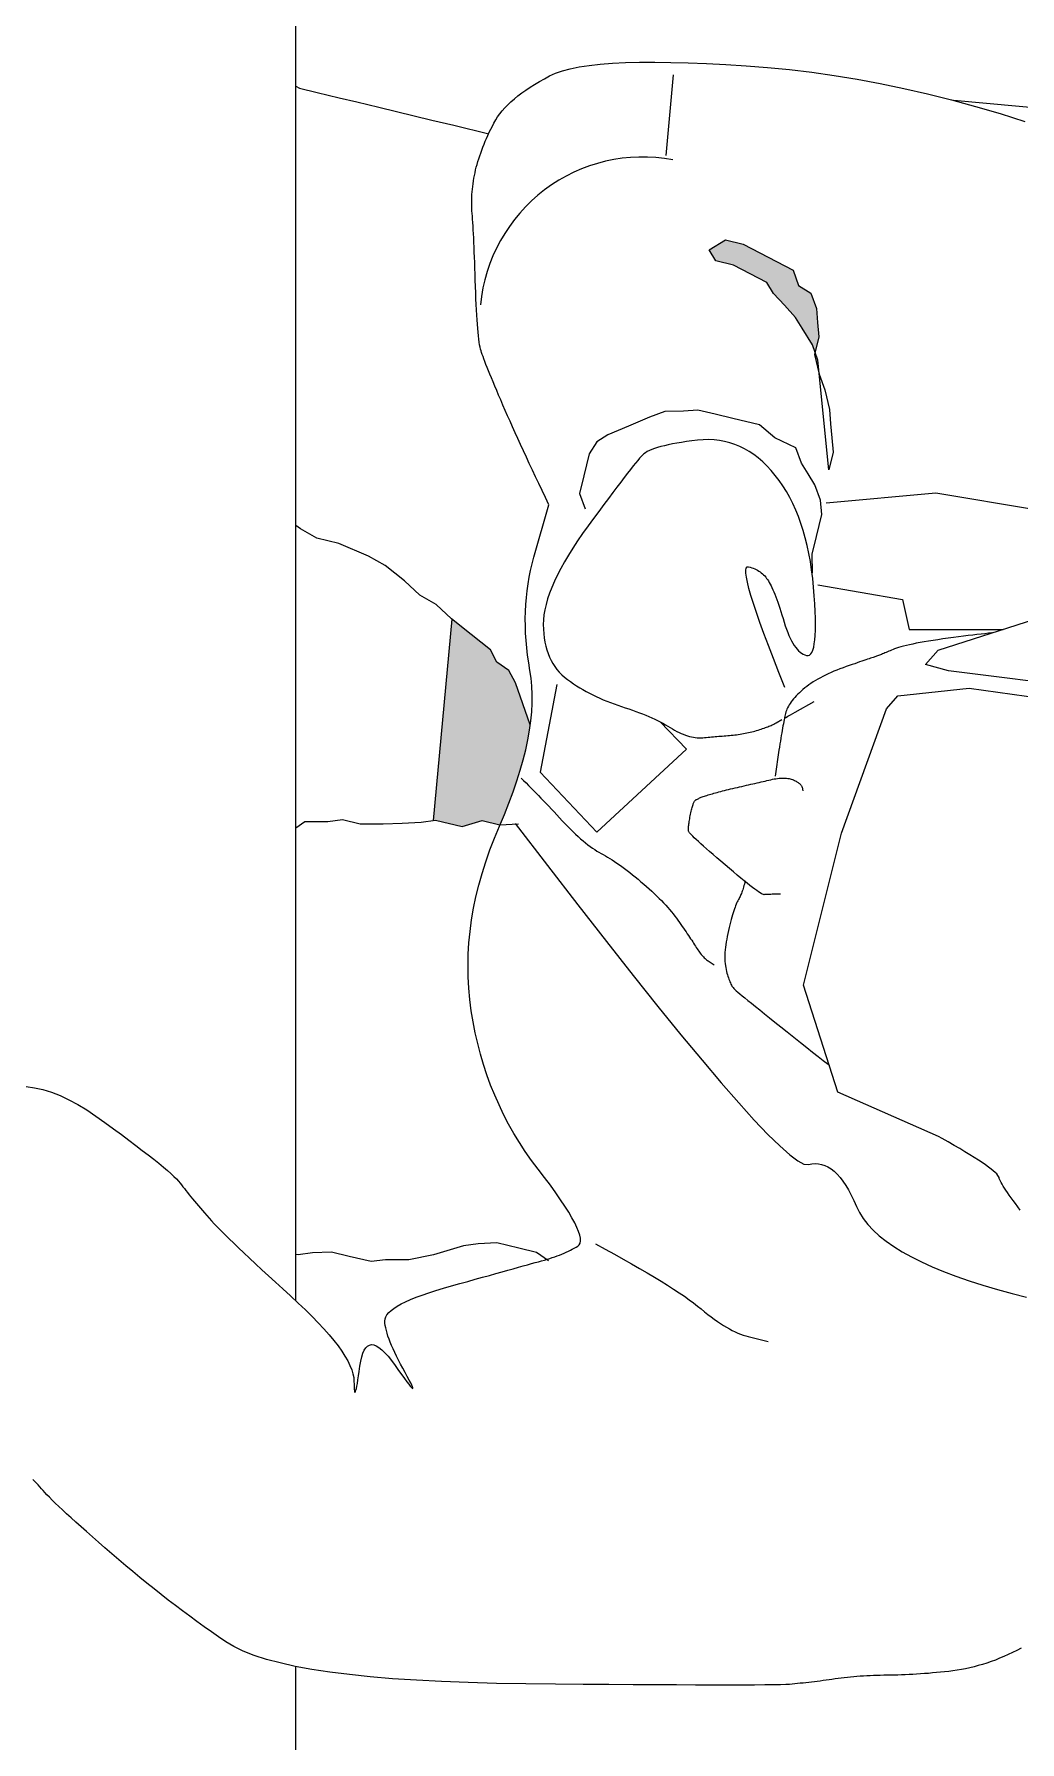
# Model space of a CAD drawing. Header units: metres. Extents: x 5207 to 27817, y 2812 to 34571.
# Drawn here: x 21363 to 21727, y 21147 to 21776 of the extents above; entities that cross this region are included whole.
import ezdxf

# ---------------------------------------------------------------- set-up
doc = ezdxf.new("R2010")
doc.units = ezdxf.units.M
doc.layers.add('_relleno', color=255, linetype='Continuous')
doc.layers.add('A_MOBILIARIO', color=43, linetype='Continuous')

# ---------------------------------------------------------------- blocks, each defined once
blk = doc.blocks.new('scrivania_4')
at = {"layer": '_relleno'}
h = blk.add_hatch(color=256, dxfattribs=at)
h.dxf.hatch_style = 1
h.paths.add_polyline_path([(306.45899, 147.41137), (306.45816, 147.41125), (306.44841, 147.4136), (306.441, 147.41138), (306.4345, 147.41294), (306.4344, 147.41294), (306.43279, 147.40916), (306.43111, 147.40493), (306.42957, 147.4008), (306.42818, 147.39677), (306.42695, 147.39283), (306.42587, 147.389), (306.42494, 147.38526), (306.42416, 147.38162), (306.42353, 147.37808), (306.42325, 147.37606), (306.42875, 147.36054), (306.4311, 147.35602), (306.43552, 147.35297), (306.43787, 147.34844), (306.44509, 147.34274), (306.4522, 147.33714)])
h.paths.add_polyline_path([(306.33364, 147.217), (306.32954, 147.22142), (306.32545, 147.22585), (306.32298, 147.22988), (306.31928, 147.23593), (306.31825, 147.23876), (306.31688, 147.23307), (306.31733, 147.22781), (306.31778, 147.22254), (306.31985, 147.21688), (306.32434, 147.21408), (306.32641, 147.20842), (306.33252, 147.20523), (306.33863, 147.20204), (306.34474, 147.19885), (306.35124, 147.19728), (306.35729, 147.20099), (306.35482, 147.20502), (306.34832, 147.20658), (306.34221, 147.20978), (306.3361, 147.21297)])
h.paths.add_polyline_path([(306.97423, 147.60915), (306.93492, 147.60915), (306.93492, 147.1577), (306.97423, 147.1577)])
h.paths.add_polyline_path([(307.03376, 147.23465), (307.03375, 147.38342), (306.97423, 147.38342), (306.97423, 147.2009), (307.02086, 147.22174, 0.414214)])
h.paths.add_polyline_path([(307.03373, 147.5322, 0.414214), (307.02082, 147.54511), (306.97423, 147.56588), (306.97423, 147.38342), (307.03375, 147.38342)])
h.paths.add_polyline_path([(306.85813, 147.6075, 0.414214), (306.84568, 147.61995), (306.6913, 147.61995, 0.414214), (306.67885, 147.6075), (306.67885, 147.54375), (306.6801, 147.54304), (306.68216, 147.54187), (306.68463, 147.54045), (306.68729, 147.53891), (306.68881, 147.53802), (306.68881, 147.60999), (306.82825, 147.60999), (306.82825, 147.1618), (306.68881, 147.1618), (306.68881, 147.24354), (306.78841, 147.24354), (306.78841, 147.1618), (306.80833, 147.1618), (306.80833, 147.60999), (306.78841, 147.60999), (306.78841, 147.32115), (306.68881, 147.32115), (306.68861, 147.45563), (306.68791, 147.45644), (306.68732, 147.4571), (306.68683, 147.4576), (306.68641, 147.45801), (306.68599, 147.45841), (306.6856, 147.45877), (306.68521, 147.45912), (306.68484, 147.45944), (306.68449, 147.45974), (306.68415, 147.46001), (306.68382, 147.46026), (306.68351, 147.46048), (306.68321, 147.46069), (306.68293, 147.46087), (306.68266, 147.46102), (306.68241, 147.46115), (306.68217, 147.46126), (306.68195, 147.46135), (306.68173, 147.46141), (306.68155, 147.46141), (306.6814, 147.46131), (306.68129, 147.46112), (306.68122, 147.46083), (306.68118, 147.46045), (306.68119, 147.45997), (306.68122, 147.45939), (306.6813, 147.45872), (306.68142, 147.45795), (306.68157, 147.45708), (306.68175, 147.45612), (306.68198, 147.45506), (306.68224, 147.45391), (306.68254, 147.45266), (306.68288, 147.45131), (306.68355, 147.44872), (306.68406, 147.44644), (306.68451, 147.44366), (306.68449, 147.44052), (306.68326, 147.43956), (306.68173, 147.43982), (306.67885, 147.44173), (306.67885, 147.16429, 0.414214), (306.6913, 147.15184), (306.84568, 147.15184, 0.414214), (306.85813, 147.16429)])
h.paths.add_polyline_path([(306.78432, 147.30873), (306.78432, 147.29379), (306.76938, 147.29379), (306.76938, 147.30873)], flags=16)
h.paths.add_polyline_path([(306.78432, 147.28881), (306.78432, 147.27387), (306.76938, 147.27387), (306.76938, 147.28881)], flags=16)
h.paths.add_polyline_path([(306.76593, 147.30873), (306.76593, 147.29379), (306.75099, 147.29379), (306.75099, 147.30873)], flags=16)
h.paths.add_polyline_path([(306.78432, 147.26889), (306.78432, 147.25395), (306.76938, 147.25395), (306.76938, 147.26889)], flags=16)
h.paths.add_polyline_path([(306.76593, 147.28881), (306.76593, 147.27387), (306.75099, 147.27387), (306.75099, 147.28881)], flags=16)
h.paths.add_polyline_path([(306.76593, 147.26889), (306.76593, 147.25395), (306.75099, 147.25395), (306.75099, 147.26889)], flags=16)
h.paths.add_polyline_path([(306.73121, 147.29127), (306.73121, 147.27135), (306.70873, 147.27135), (306.70873, 147.25143), (306.68881, 147.25143), (306.68881, 147.31119), (306.70873, 147.31119), (306.70873, 147.29127)], flags=16)
h.paths.add_polyline_path([(306.78841, 147.60999), (306.68881, 147.60999), (306.68881, 147.53802), (306.69091, 147.5368), (306.6934, 147.53534), (306.6965, 147.53351), (306.6984, 147.53238), (306.70114, 147.53071), (306.70417, 147.52883), (306.70724, 147.5269), (306.70959, 147.52539), (306.7113, 147.52429), (306.71419, 147.52243), (306.71673, 147.52077), (306.71864, 147.51952), (306.7206, 147.51822), (306.72261, 147.51689), (306.72461, 147.51549), (306.72652, 147.51397), (306.72834, 147.51233), (306.73007, 147.51059), (306.73171, 147.50872), (306.73327, 147.50675), (306.73474, 147.50466), (306.73612, 147.50247), (306.73741, 147.50015), (306.73862, 147.49772), (306.73973, 147.49519), (306.74076, 147.49253), (306.7417, 147.48977), (306.74256, 147.48689), (306.74333, 147.4839), (306.744, 147.48079), (306.74461, 147.4777), (306.74517, 147.47476), (306.74568, 147.47197), (306.74613, 147.46932), (306.74653, 147.46682), (306.74688, 147.46446), (306.74718, 147.46225), (306.74742, 147.46019), (306.74771, 147.45732), (306.74789, 147.4541), (306.74787, 147.45143), (306.74765, 147.44952), (306.74712, 147.44738), (306.74648, 147.44502), (306.74581, 147.44277), (306.74509, 147.44057), (306.74431, 147.43839), (306.74347, 147.43625), (306.74263, 147.43427), (306.74174, 147.43231), (306.74074, 147.43023), (306.73969, 147.42821), (306.73835, 147.42576), (306.73824, 147.42554), (306.73792, 147.42486), (306.73763, 147.42416), (306.73739, 147.42344), (306.73718, 147.42271), (306.737, 147.42196), (306.73687, 147.4212), (306.73677, 147.42042), (306.7367, 147.41963), (306.73667, 147.41882), (306.73668, 147.41799), (306.73673, 147.41715), (306.73681, 147.4163), (306.73693, 147.41542), (306.73709, 147.41454), (306.73728, 147.41364), (306.73767, 147.41184), (306.73796, 147.40948), (306.73797, 147.40742), (306.73764, 147.40538), (306.73675, 147.40358), (306.73541, 147.40246), (306.73374, 147.40218), (306.73199, 147.40266), (306.73031, 147.40354), (306.72868, 147.40471), (306.72721, 147.40604), (306.72576, 147.40755), (306.72472, 147.40869), (306.72357, 147.40999), (306.72234, 147.41144), (306.72102, 147.41304), (306.7196, 147.41479), (306.71809, 147.41669), (306.7165, 147.41873), (306.71481, 147.42093), (306.71302, 147.42328), (306.71115, 147.42577), (306.70919, 147.42842), (306.70713, 147.43122), (306.70508, 147.43401), (306.70313, 147.43665), (306.70129, 147.43914), (306.69955, 147.44148), (306.69792, 147.44366), (306.69639, 147.44569), (306.69497, 147.44757), (306.69365, 147.4493), (306.69243, 147.45087), (306.69132, 147.45229), (306.69031, 147.45355), (306.68941, 147.45467), (306.68861, 147.45563), (306.68881, 147.32115), (306.78841, 147.32115)], flags=17)
h.paths.add_polyline_path([(306.89685, 146.94923, 0.414214), (306.89379, 146.96664), (306.73407, 147.07851, 0.414214), (306.71666, 147.07545), (306.63921, 146.96488, 0.414214), (306.64228, 146.94747), (306.80199, 146.83559, 0.414214), (306.8194, 146.83866)])
h.paths.add_polyline_path([(306.84062, 146.89156, -0.414214), (306.84246, 146.88111), (306.81664, 146.84425, -0.414214), (306.80619, 146.84241), (306.6499, 146.9519, -0.414214), (306.64806, 146.96234), (306.67388, 146.9992, -0.414214), (306.68432, 147.00104)], flags=16)
h.paths.add_polyline_path([(306.83466, 146.95971), (306.85203, 146.98451), (306.87355, 146.96944), (306.85618, 146.94464)], flags=16)
h.paths.add_polyline_path([(306.82995, 146.89507, -0.414214), (306.83161, 146.88567), (306.80837, 146.8525, -0.414214), (306.79897, 146.85084), (306.76764, 146.87279, -0.414214), (306.76641, 146.87975), (306.76649, 146.87986, 0.414214), (306.76526, 146.88683), (306.70562, 146.9286, 0.418234), (306.69862, 146.92732, -0.41818), (306.69162, 146.92604), (306.66029, 146.94799, -0.414214), (306.65863, 146.95739), (306.68187, 146.99056, -0.414214), (306.69127, 146.99221), (306.7226, 146.97027, -0.414214), (306.72383, 146.96331), (306.72375, 146.96319, 0.414214), (306.72497, 146.95623), (306.78462, 146.91445, 0.418234), (306.79162, 146.91574, -0.41818), (306.79862, 146.91702)], flags=0)
h.paths.add_polyline_path([(306.78506, 146.94513), (306.75863, 146.96363), (306.79567, 147.0165), (306.82209, 146.99799)], flags=16)
h.paths.add_polyline_path([(306.74264, 146.97077), (306.73445, 146.9765), (306.74592, 146.99289), (306.75411, 146.98715)], flags=0)
h.paths.add_polyline_path([(306.75764, 146.99218), (306.74945, 146.99792), (306.76092, 147.0143), (306.76911, 147.00856)], flags=16)
h.paths.add_polyline_path([(306.77264, 147.01359), (306.76445, 147.01933), (306.77592, 147.03571), (306.78411, 147.02997)], flags=16)
h.paths.add_polyline_path([(306.73022, 146.97947), (306.72203, 146.9852), (306.7335, 147.00159), (306.74169, 146.99585)], flags=16)
h.paths.add_polyline_path([(306.74522, 147.00088), (306.73703, 147.00662), (306.7485, 147.023), (306.75669, 147.01726)], flags=16)
h.paths.add_polyline_path([(306.76022, 147.02229), (306.75203, 147.02803), (306.7635, 147.04441), (306.77169, 147.03867)], flags=16)
h.paths.add_polyline_path([(306.7178, 146.98817), (306.70961, 146.9939), (306.72108, 147.01029), (306.72927, 147.00455)], flags=16)
h.paths.add_polyline_path([(306.7328, 147.00958), (306.72461, 147.01532), (306.73608, 147.0317), (306.74427, 147.02596)], flags=16)
h.paths.add_polyline_path([(306.7478, 147.03099), (306.73961, 147.03673), (306.75108, 147.05311), (306.75927, 147.04737)], flags=16)
h.paths.add_polyline_path([(306.70538, 146.99687), (306.69719, 147.0026), (306.70866, 147.01899), (306.71685, 147.01325)], flags=16)
h.paths.add_polyline_path([(306.72038, 147.01828), (306.71219, 147.02402), (306.72366, 147.0404), (306.73185, 147.03466)], flags=16)
h.paths.add_polyline_path([(306.73538, 147.03969), (306.72719, 147.04543), (306.73866, 147.06181), (306.74685, 147.05607)], flags=16)
at = {"linetype": 'Continuous'}
for p, q in [((306.50967, 147.58843), (306.50967, 146.86937)), ((306.4522, 147.33714), (306.45899, 147.41137)), ((306.37322, 147.16613), (306.37051, 147.13646))]:
    blk.add_line(p, q, dxfattribs=at)
blk.add_lwpolyline([(306.58967, 147.98944, 0.414214), (306.50967, 147.90944), (306.50967, 147.72322)], format="xyb", dxfattribs=at)
for points in [[(306.24231, 147.71654), (306.24392, 147.71735), (306.24551, 147.71813), (306.24709, 147.71886), (306.24868, 147.71956), (306.25026, 147.72023), (306.25183, 147.72085), (306.25341, 147.72143), (306.25498, 147.72197), (306.25655, 147.72247), (306.25811, 147.72293), (306.25968, 147.72336), (306.26124, 147.72374), (306.26279, 147.72408), (306.26435, 147.72439), (306.2659, 147.72465), (306.26745, 147.72488), (306.26899, 147.72506), (306.27053, 147.72522), (306.27205, 147.72537), (306.27355, 147.72551), (306.27504, 147.72564), (306.27652, 147.72577), (306.27797, 147.72588), (306.27941, 147.72598), (306.28084, 147.72607), (306.28225, 147.72616), (306.28364, 147.72623), (306.28502, 147.72629), (306.28639, 147.72635), (306.28774, 147.72639), (306.28907, 147.72643), (306.29038, 147.72645), (306.29168, 147.72647), (306.29297, 147.72649), (306.29424, 147.72651), (306.29551, 147.72655), (306.29676, 147.72659), (306.298, 147.72664), (306.29923, 147.7267), (306.30045, 147.72678), (306.30166, 147.72686), (306.30286, 147.72695), (306.30405, 147.72705), (306.30522, 147.72716), (306.30638, 147.72728), (306.30754, 147.72741), (306.30868, 147.72755), (306.30981, 147.72769), (306.31093, 147.72785), (306.31204, 147.72801), (306.31314, 147.72816), (306.31423, 147.72831), (306.31532, 147.72846), (306.3164, 147.7286), (306.31747, 147.72873), (306.31853, 147.72886), (306.31958, 147.72899), (306.32063, 147.72911), (306.32167, 147.72922), (306.3227, 147.72934), (306.32372, 147.72944), (306.32474, 147.72954), (306.32575, 147.72964), (306.32674, 147.72973), (306.32774, 147.72982), (306.32904, 147.7299), (306.33098, 147.72996), (306.33356, 147.73002), (306.33677, 147.73006), (306.34061, 147.73009), (306.34509, 147.73011), (306.35021, 147.73011), (306.35596, 147.73011), (306.36235, 147.73009), (306.36937, 147.73006), (306.37703, 147.73002), (306.38532, 147.72997), (306.39425, 147.7299), (306.40381, 147.72983), (306.41401, 147.72974), (306.42484, 147.72964), (306.43572, 147.72947), (306.44608, 147.7292), (306.45591, 147.72883), (306.4652, 147.72834), (306.47397, 147.72775), (306.48221, 147.72705), (306.48991, 147.72625), (306.49709, 147.72534), (306.50374, 147.72431), (306.50986, 147.72319), (306.51545, 147.72195), (306.52051, 147.72061), (306.52504, 147.71915), (306.52904, 147.7176), (306.53251, 147.71593), (306.53545, 147.71416), (306.53812, 147.71232), (306.54079, 147.71045), (306.54345, 147.70856), (306.5461, 147.70665), (306.54875, 147.70471), (306.5514, 147.70274), (306.55403, 147.70075), (306.55666, 147.69873), (306.55929, 147.69669), (306.56191, 147.69462), (306.56452, 147.69253), (306.56712, 147.69041), (306.56972, 147.68826), (306.57232, 147.68609), (306.5749, 147.6839), (306.57748, 147.68168), (306.58, 147.67949), (306.58239, 147.67741), (306.58466, 147.67541), (306.5868, 147.67352), (306.58882, 147.67172), (306.59072, 147.67003), (306.59249, 147.66842), (306.59413, 147.66692), (306.59565, 147.66551), (306.59705, 147.6642), (306.59832, 147.66299), (306.59947, 147.66187), (306.60049, 147.66085), (306.60139, 147.65993), (306.60217, 147.65911), (306.60282, 147.65838), (306.60342, 147.6577), (306.60402, 147.65701), (306.60464, 147.65633), (306.60528, 147.65564), (306.60592, 147.65494), (306.60658, 147.65425)], [(306.60906, 147.50944), (306.60599, 147.50987), (306.60288, 147.51058), (306.59973, 147.51154), (306.59654, 147.51278), (306.5933, 147.51428), (306.59002, 147.51604), (306.58669, 147.51807), (306.58332, 147.52037), (306.58002, 147.52274), (306.5769, 147.525), (306.57397, 147.52715), (306.57121, 147.5292), (306.56864, 147.53113), (306.56624, 147.53295), (306.56403, 147.53465), (306.562, 147.53625), (306.56015, 147.53774), (306.55849, 147.53911), (306.557, 147.54038), (306.5557, 147.54153), (306.55458, 147.54257), (306.55364, 147.54351), (306.55288, 147.54433), (306.5523, 147.54504), (306.5518, 147.5457), (306.55128, 147.54638), (306.55074, 147.54708), (306.55017, 147.54781), (306.54958, 147.54854), (306.54897, 147.5493), (306.54834, 147.55008), (306.54769, 147.55088), (306.54701, 147.55169), (306.54631, 147.55252), (306.54559, 147.55338), (306.54485, 147.55425), (306.54408, 147.55514), (306.54329, 147.55605), (306.54248, 147.55697), (306.54165, 147.55792), (306.54074, 147.55893), (306.5397, 147.56004), (306.53853, 147.56126), (306.53724, 147.56258), (306.53581, 147.56401), (306.53426, 147.56554), (306.53257, 147.56718), (306.53076, 147.56893), (306.52882, 147.57077), (306.52674, 147.57273), (306.52454, 147.57478), (306.52221, 147.57695), (306.51976, 147.57922), (306.51717, 147.58159), (306.51445, 147.58407), (306.5116, 147.58665), (306.50878, 147.58925), (306.50614, 147.59176), (306.50368, 147.59418), (306.50141, 147.59652), (306.49931, 147.59878), (306.4974, 147.60095), (306.49567, 147.60304), (306.49411, 147.60505), (306.49274, 147.60697), (306.49155, 147.60881), (306.49055, 147.61056), (306.48972, 147.61223), (306.48907, 147.61382), (306.48861, 147.61532), (306.48833, 147.61674), (306.48823, 147.61808), (306.48821, 147.61926), (306.48817, 147.62025), (306.48812, 147.62103), (306.48806, 147.62161), (306.48798, 147.62198), (306.48788, 147.62215), (306.48777, 147.62211), (306.48764, 147.62187), (306.48749, 147.62142), (306.48733, 147.62077), (306.48716, 147.61992), (306.48697, 147.61886), (306.48676, 147.6176), (306.48654, 147.61613), (306.4863, 147.61446), (306.48604, 147.61258), (306.48575, 147.61073), (306.48538, 147.60912), (306.48495, 147.60775), (306.48445, 147.60663), (306.48388, 147.60575), (306.48324, 147.60512), (306.48253, 147.60473), (306.48175, 147.60459), (306.48091, 147.60469), (306.47999, 147.60504), (306.47901, 147.60563), (306.47796, 147.60647), (306.47684, 147.60755), (306.47565, 147.60888), (306.4744, 147.61045), (306.47307, 147.61227), (306.47178, 147.6141), (306.47064, 147.6157), (306.46963, 147.61709), (306.46876, 147.61825), (306.46804, 147.61919), (306.46746, 147.61991), (306.46702, 147.6204), (306.46672, 147.62068), (306.46656, 147.62073), (306.46654, 147.62056), (306.46666, 147.62017), (306.46693, 147.61955), (306.46733, 147.61872), (306.46788, 147.61766), (306.46857, 147.61638), (306.4694, 147.61487), (306.47027, 147.61329), (306.47109, 147.61175), (306.47186, 147.61027), (306.47257, 147.60884), (306.47323, 147.60747), (306.47383, 147.60615), (306.47438, 147.60488), (306.47487, 147.60367), (306.47531, 147.60251), (306.47569, 147.6014), (306.47602, 147.60035), (306.4763, 147.59935), (306.47652, 147.5984), (306.47669, 147.59751), (306.4768, 147.59667), (306.47686, 147.59588), (306.47679, 147.59512), (306.47653, 147.59435), (306.47607, 147.59357), (306.47542, 147.59279), (306.47457, 147.592), (306.47352, 147.59121), (306.47227, 147.5904), (306.47083, 147.5896), (306.4692, 147.58878), (306.46736, 147.58796), (306.46533, 147.58713), (306.46311, 147.5863), (306.46069, 147.58546), (306.45807, 147.58461), (306.45525, 147.58376), (306.45224, 147.5829), (306.4492, 147.58206), (306.44628, 147.58125), (306.4435, 147.58047), (306.44084, 147.57974), (306.43831, 147.57904), (306.43592, 147.57837), (306.43365, 147.57774), (306.43151, 147.57715), (306.4295, 147.57659), (306.42762, 147.57607), (306.42587, 147.57559), (306.42426, 147.57514), (306.42277, 147.57472), (306.42141, 147.57435), (306.42017, 147.574), (306.41907, 147.5737), (306.41805, 147.57341), (306.41705, 147.57311), (306.41608, 147.57281), (306.41513, 147.5725), (306.41421, 147.57218), (306.41331, 147.57186), (306.41244, 147.57154), (306.41159, 147.5712), (306.41077, 147.57086), (306.40998, 147.57052), (306.40921, 147.57016), (306.40846, 147.56981), (306.40775, 147.56944), (306.40705, 147.56907), (306.40638, 147.5687), (306.40574, 147.56832), (306.40521, 147.56784), (306.40487, 147.56719), (306.40472, 147.56637), (306.40476, 147.56538), (306.405, 147.56421), (306.40544, 147.56287), (306.40606, 147.56135), (306.40688, 147.55966), (306.40789, 147.55779), (306.40909, 147.55575), (306.41049, 147.55354), (306.41208, 147.55115), (306.41387, 147.54859), (306.41584, 147.54585), (306.41801, 147.54294), (306.42038, 147.53986), (306.42278, 147.53665), (306.42507, 147.53339), (306.42724, 147.53007), (306.42929, 147.52669), (306.43124, 147.52325), (306.43306, 147.51975), (306.43477, 147.51619), (306.43637, 147.51258), (306.43785, 147.5089), (306.43922, 147.50516), (306.44047, 147.50136), (306.4416, 147.49751), (306.44263, 147.49359), (306.44353, 147.48961), (306.44432, 147.48558), (306.445, 147.48148), (306.44554, 147.47735), (306.44592, 147.4732), (306.44614, 147.46904), (306.4462, 147.46486), (306.44611, 147.46066), (306.44586, 147.45645), (306.44545, 147.45222), (306.44488, 147.44798), (306.44415, 147.44373), (306.44326, 147.43945), (306.44222, 147.43516), (306.44102, 147.43086), (306.43966, 147.42654), (306.43814, 147.4222), (306.43646, 147.41785), (306.43463, 147.41349), (306.43279, 147.40916), (306.43111, 147.40493), (306.42957, 147.4008), (306.42818, 147.39677), (306.42695, 147.39283), (306.42587, 147.389), (306.42494, 147.38526), (306.42416, 147.38162), (306.42353, 147.37808), (306.42305, 147.37463), (306.42273, 147.37129), (306.42255, 147.36804), (306.42253, 147.36489), (306.42266, 147.36183), (306.42293, 147.35888), (306.42336, 147.35602), (306.42383, 147.35323), (306.42423, 147.35045), (306.42454, 147.34771), (306.42479, 147.34499), (306.42496, 147.34229), (306.42505, 147.33962), (306.42507, 147.33697), (306.42502, 147.33435), (306.42489, 147.33175), (306.42469, 147.32917), (306.42441, 147.32662), (306.42405, 147.3241), (306.42363, 147.3216), (306.42312, 147.31913), (306.42255, 147.31668), (306.4219, 147.31425), (306.41638, 147.29495), (306.41766, 147.29229), (306.41891, 147.28969), (306.42012, 147.28713), (306.42131, 147.28462), (306.42247, 147.28216), (306.4236, 147.27975), (306.4247, 147.27738), (306.42578, 147.27506), (306.42682, 147.27278), (306.42784, 147.27056), (306.42882, 147.26838), (306.42978, 147.26625), (306.43071, 147.26416), (306.43161, 147.26213), (306.43248, 147.26014), (306.43332, 147.2582), (306.43413, 147.25632), (306.4349, 147.25453), (306.43562, 147.25282), (306.43631, 147.25119), (306.43695, 147.24965), (306.43756, 147.24819), (306.43812, 147.24681), (306.43865, 147.24552), (306.43913, 147.24431), (306.43958, 147.24319), (306.43998, 147.24215), (306.44034, 147.24119), (306.44067, 147.24032), (306.44095, 147.23953), (306.4412, 147.23882), (306.4414, 147.2382), (306.44158, 147.23756), (306.44175, 147.23681), (306.44191, 147.23595), (306.44207, 147.23497), (306.44222, 147.23388), (306.44237, 147.23268), (306.4425, 147.23137), (306.44263, 147.22995), (306.44276, 147.22841), (306.44287, 147.22676), (306.44298, 147.225), (306.44308, 147.22312), (306.44318, 147.22113), (306.44327, 147.21903), (306.44335, 147.21682), (306.44342, 147.2145), (306.4435, 147.21216), (306.44357, 147.20991), (306.44364, 147.20774), (306.44371, 147.20567), (306.44379, 147.20368), (306.44387, 147.20178), (306.44394, 147.19996), (306.44402, 147.19823), (306.4441, 147.19659), (306.44418, 147.19504), (306.44426, 147.19357), (306.44434, 147.19219), (306.44442, 147.1909), (306.4445, 147.18969), (306.44458, 147.18858), (306.44467, 147.18755), (306.44474, 147.18656), (306.4448, 147.18557), (306.44483, 147.18457), (306.44484, 147.18358), (306.44483, 147.18259), (306.4448, 147.18159), (306.44476, 147.18059), (306.44469, 147.17959), (306.4446, 147.17859), (306.44448, 147.17758), (306.44435, 147.17658), (306.4442, 147.17557), (306.44403, 147.17456), (306.44383, 147.17355), (306.44362, 147.17253), (306.44338, 147.17152), (306.44313, 147.1705), (306.44285, 147.16947), (306.44255, 147.16844), (306.44223, 147.16739), (306.44189, 147.16634), (306.44152, 147.16528), (306.44113, 147.16421), (306.44072, 147.16314), (306.44029, 147.16205), (306.43983, 147.16096), (306.43936, 147.15986), (306.43886, 147.15875), (306.43834, 147.15763), (306.43779, 147.15651), (306.43723, 147.15537), (306.43664, 147.15423), (306.436, 147.15309), (306.43527, 147.15196), (306.43446, 147.15083), (306.43356, 147.14971), (306.43258, 147.14859), (306.43151, 147.14749), (306.43036, 147.14639), (306.42911, 147.1453), (306.42779, 147.14421), (306.42638, 147.14314), (306.42488, 147.14207), (306.4233, 147.14101), (306.42163, 147.13995), (306.41988, 147.1389), (306.41804, 147.13786), (306.41611, 147.13683), (306.41395, 147.13585), (306.41141, 147.13498), (306.40849, 147.13421), (306.40519, 147.13354), (306.40151, 147.13299), (306.39745, 147.13253), (306.393, 147.13218), (306.38817, 147.13194), (306.38297, 147.1318), (306.37738, 147.13177), (306.37141, 147.13184), (306.36506, 147.13202), (306.35833, 147.1323), (306.35121, 147.13268), (306.34372, 147.13317), (306.33584, 147.13377), (306.32773, 147.13452), (306.31951, 147.13549), (306.31119, 147.13666), (306.30276, 147.13804), (306.29423, 147.13964), (306.2856, 147.14144), (306.27687, 147.14346), (306.26804, 147.14568), (306.2591, 147.14811), (306.25006, 147.15076), (306.24092, 147.15361)], [(306.39916, 147.56744), (306.39562, 147.56936), (306.39223, 147.57122), (306.38898, 147.57303), (306.38589, 147.57478), (306.38294, 147.57647), (306.38013, 147.57811), (306.37748, 147.57969), (306.37497, 147.58122), (306.37261, 147.58269), (306.3704, 147.58411), (306.36834, 147.58547), (306.36642, 147.58677), (306.36466, 147.58802), (306.36304, 147.58922), (306.36156, 147.59035), (306.36024, 147.59144), (306.359, 147.59246), (306.35778, 147.59344), (306.35658, 147.59436), (306.35541, 147.59523), (306.35425, 147.59605), (306.35312, 147.59682), (306.352, 147.59753), (306.35091, 147.5982), (306.34984, 147.59881), (306.34879, 147.59936), (306.34776, 147.59987), (306.34675, 147.60033), (306.34576, 147.60073), (306.34479, 147.60108), (306.34385, 147.60138), (306.34292, 147.60163), (306.33561, 147.60339)], [(306.42887, 147.41242), (306.41696, 147.42797), (306.40574, 147.44249), (306.39521, 147.45599), (306.38536, 147.46846), (306.3762, 147.47991), (306.36773, 147.49033), (306.35994, 147.49973), (306.35284, 147.50811), (306.34643, 147.51545), (306.3407, 147.52178), (306.33566, 147.52708), (306.33131, 147.53135), (306.32764, 147.5346), (306.32466, 147.53682), (306.32237, 147.53802), (306.32076, 147.53819), (306.31951, 147.53793), (306.31827, 147.53784), (306.31705, 147.5379), (306.31586, 147.53813), (306.31468, 147.53853), (306.31352, 147.53909), (306.31238, 147.53981), (306.31126, 147.54069), (306.31016, 147.54174), (306.30908, 147.54295), (306.30802, 147.54433), (306.30697, 147.54586), (306.30595, 147.54756), (306.30494, 147.54943), (306.30396, 147.55146), (306.30299, 147.55365), (306.30189, 147.5559), (306.3005, 147.5581), (306.29883, 147.56026), (306.29687, 147.56237), (306.29463, 147.56444), (306.2921, 147.56647), (306.28928, 147.56844), (306.28618, 147.57038), (306.28279, 147.57227), (306.27911, 147.57411), (306.27515, 147.57591), (306.2709, 147.57766), (306.26636, 147.57937), (306.26154, 147.58103), (306.25643, 147.58265), (306.25104, 147.58422), (306.24561, 147.5857), (306.24041, 147.58706)], [(306.41649, 147.5737), (306.42091, 147.57063), (306.42741, 147.56907), (306.43554, 147.56711), (306.4425, 147.56744), (306.44783, 147.56816), (306.45895, 147.57149), (306.46799, 147.57333), (306.47657, 147.57326), (306.4819, 147.57398), (306.49003, 147.57203), (306.49653, 147.57046), (306.50348, 147.57079), (306.50881, 147.57151), (306.50967, 147.5713)], [(306.24264, 147.55498), (306.24358, 147.55375), (306.24445, 147.55258), (306.24527, 147.55148), (306.24603, 147.55043), (306.24673, 147.54944), (306.24737, 147.54852), (306.24795, 147.54766), (306.24847, 147.54686), (306.24894, 147.54612), (306.24934, 147.54544), (306.24969, 147.54482), (306.24997, 147.54427), (306.2502, 147.54377), (306.25037, 147.54334), (306.25048, 147.54297), (306.25062, 147.5426), (306.25091, 147.54217), (306.25133, 147.54167), (306.25189, 147.54112), (306.25258, 147.54051), (306.25341, 147.53984), (306.25438, 147.53911), (306.25548, 147.53832), (306.25672, 147.53747), (306.2581, 147.53656), (306.25962, 147.53559), (306.26127, 147.53456), (306.26306, 147.53347), (306.26498, 147.53233), (306.26704, 147.53112), (306.26924, 147.52985), (306.27146, 147.52858), (306.27277, 147.52782), (306.30984, 147.51151), (306.32258, 147.47206), (306.30857, 147.41605), (306.29201, 147.37022), (306.28774, 147.36538), (306.26144, 147.36259), (306.2245, 147.36768)], [(306.21813, 147.36259), (306.26908, 147.35622), (306.27759, 147.35389), (306.27291, 147.34859), (306.23724, 147.33713)], [(306.34405, 147.43359), (306.3442, 147.43419), (306.34435, 147.43477), (306.3445, 147.43533), (306.34465, 147.43587), (306.34481, 147.43638), (306.34496, 147.43688), (306.34512, 147.43735), (306.34528, 147.43781), (306.34544, 147.43824), (306.34561, 147.43866), (306.34577, 147.43905), (306.34594, 147.43942), (306.34611, 147.43977), (306.34628, 147.44011), (306.34645, 147.44042), (306.34662, 147.44071), (306.3468, 147.44101), (306.34699, 147.44137), (306.34718, 147.44178), (306.34737, 147.44225), (306.34757, 147.44276), (306.34778, 147.44333), (306.34799, 147.44395), (306.34821, 147.44462), (306.34844, 147.44535), (306.34867, 147.44613), (306.3489, 147.44696), (306.34915, 147.44784), (306.34939, 147.44877), (306.34965, 147.44976), (306.34991, 147.4508), (306.35018, 147.45189), (306.35043, 147.45299), (306.35066, 147.45407), (306.35086, 147.45512), (306.35104, 147.45614), (306.35119, 147.45713), (306.35131, 147.4581), (306.35141, 147.45904), (306.35148, 147.45996), (306.35152, 147.46084), (306.35153, 147.4617), (306.35152, 147.46253), (306.35149, 147.46334), (306.35142, 147.46412), (306.35133, 147.46487), (306.35121, 147.46559), (306.35107, 147.46629), (306.35091, 147.46696), (306.35075, 147.4676), (306.35058, 147.4682), (306.35041, 147.46878), (306.35023, 147.46933), (306.35005, 147.46986), (306.34987, 147.47035), (306.34969, 147.47081), (306.3495, 147.47125), (306.3493, 147.47165), (306.34911, 147.47202), (306.34891, 147.47237), (306.3487, 147.47269), (306.3485, 147.47297), (306.34828, 147.47323), (306.34807, 147.47346), (306.34778, 147.47373), (306.34734, 147.47411), (306.34677, 147.4746), (306.34604, 147.47521), (306.34518, 147.47593), (306.34417, 147.47676), (306.34301, 147.4777), (306.34171, 147.47875), (306.34027, 147.47992), (306.33868, 147.48119), (306.33695, 147.48258), (306.33507, 147.48409), (306.33305, 147.4857), (306.33089, 147.48742), (306.32858, 147.48926), (306.32612, 147.49121), (306.32367, 147.49316), (306.32135, 147.495), (306.31918, 147.49673), (306.31715, 147.49834), (306.31526, 147.49985), (306.31351, 147.50124), (306.31304, 147.50162)], [(306.42657, 147.39578), (306.4257, 147.39664), (306.42482, 147.39751), (306.42393, 147.39841), (306.42302, 147.39932), (306.42211, 147.40024), (306.42119, 147.40118), (306.42026, 147.40214), (306.41932, 147.40311), (306.41837, 147.4041), (306.41741, 147.4051), (306.41644, 147.40612), (306.41546, 147.40716), (306.41447, 147.40821), (306.41347, 147.40928), (306.41246, 147.41036), (306.41144, 147.41146), (306.41043, 147.41254), (306.40943, 147.41358), (306.40844, 147.41458), (306.40748, 147.41553), (306.40653, 147.41643), (306.40559, 147.4173), (306.40468, 147.41812), (306.40377, 147.41889), (306.40289, 147.41962), (306.40202, 147.42031), (306.40117, 147.42095), (306.40033, 147.42155), (306.39951, 147.4221), (306.39871, 147.42261), (306.39792, 147.42308), (306.39715, 147.4235), (306.39637, 147.42391), (306.39558, 147.42436), (306.39477, 147.42483), (306.39394, 147.42534), (306.39309, 147.42588), (306.39222, 147.42646), (306.39133, 147.42706), (306.39042, 147.4277), (306.3895, 147.42836), (306.38855, 147.42906), (306.38758, 147.42979), (306.3866, 147.43055), (306.38559, 147.43134), (306.38457, 147.43217), (306.38353, 147.43302), (306.38246, 147.43391), (306.38141, 147.43481), (306.38038, 147.4357), (306.37939, 147.43659), (306.37843, 147.43746), (306.3775, 147.43833), (306.3766, 147.43919), (306.37574, 147.44005), (306.3749, 147.44089), (306.3741, 147.44173), (306.37333, 147.44256), (306.37259, 147.44338), (306.37189, 147.4442), (306.37121, 147.44501), (306.37057, 147.44581), (306.36996, 147.4466), (306.36938, 147.44738), (306.36882, 147.44815), (306.36828, 147.44891), (306.36775, 147.44965), (306.36725, 147.45037), (306.36676, 147.45107), (306.36628, 147.45176), (306.36582, 147.45242), (306.36537, 147.45308), (306.36495, 147.45371), (306.36453, 147.45433), (306.36414, 147.45492), (306.36376, 147.45551), (306.36339, 147.45607), (306.36304, 147.45662), (306.36271, 147.45715), (306.36239, 147.45766), (306.36209, 147.45816), (306.36178, 147.45863), (306.36148, 147.45908), (306.36118, 147.45951), (306.36088, 147.45992), (306.36058, 147.46032), (306.36028, 147.46069), (306.35998, 147.46104), (306.35969, 147.46137), (306.3594, 147.46167), (306.35911, 147.46196), (306.35882, 147.46223), (306.35854, 147.46248), (306.35825, 147.4627), (306.35797, 147.46291), (306.35769, 147.4631), (306.35544, 147.4645)], [(306.33103, 147.43845), (306.33162, 147.43846), (306.33217, 147.43848), (306.3327, 147.4385), (306.3332, 147.43852), (306.33367, 147.43853), (306.33412, 147.43855), (306.33454, 147.43857), (306.33494, 147.43858), (306.3353, 147.4386), (306.33564, 147.43861), (306.33596, 147.43863), (306.33624, 147.43864), (306.3365, 147.43866), (306.33673, 147.43867), (306.33694, 147.43869), (306.33711, 147.4387), (306.33732, 147.43867), (306.33763, 147.43855), (306.33802, 147.43835), (306.3385, 147.43806), (306.33908, 147.43768), (306.33975, 147.43721), (306.34051, 147.43666), (306.34136, 147.43601), (306.3423, 147.43528), (306.34333, 147.43447), (306.34445, 147.43356), (306.34567, 147.43257), (306.34698, 147.43149), (306.34838, 147.43032), (306.34987, 147.42907), (306.35145, 147.42773), (306.35303, 147.42638), (306.3545, 147.42511), (306.35588, 147.42392), (306.35717, 147.4228), (306.35835, 147.42176), (306.35943, 147.4208), (306.36042, 147.41992), (306.3613, 147.41912), (306.36209, 147.41839), (306.36278, 147.41774), (306.36337, 147.41717), (306.36386, 147.41668), (306.36425, 147.41626), (306.36454, 147.41592), (306.36473, 147.41566), (306.36483, 147.41548), (306.36487, 147.41532), (306.3649, 147.41513), (306.36492, 147.41491), (306.36493, 147.41467), (306.36493, 147.4144), (306.36492, 147.4141), (306.3649, 147.41377), (306.36487, 147.41342), (306.36483, 147.41304), (306.36478, 147.41263), (306.36472, 147.41219), (306.36465, 147.41173), (306.36457, 147.41124), (306.36448, 147.41072), (306.36438, 147.41017), (306.36427, 147.40959), (306.36416, 147.40901), (306.36404, 147.40847), (306.36393, 147.40795), (306.36381, 147.40747), (306.3637, 147.40701), (306.36359, 147.40659), (306.36348, 147.4062), (306.36337, 147.40583), (306.36326, 147.4055), (306.36315, 147.40519), (306.36304, 147.40492), (306.36293, 147.40468), (306.36282, 147.40446), (306.36271, 147.40428), (306.3626, 147.40412), (306.36249, 147.404), (306.36238, 147.40389), (306.36223, 147.40378), (306.36207, 147.40366), (306.36188, 147.40355), (306.36166, 147.40343), (306.36142, 147.4033), (306.36116, 147.40318), (306.36087, 147.40305), (306.36056, 147.40292), (306.36022, 147.40279), (306.35986, 147.40265), (306.35948, 147.40251), (306.35907, 147.40237), (306.35864, 147.40223), (306.35818, 147.40208), (306.3577, 147.40193), (306.35719, 147.40178), (306.35667, 147.40163), (306.35612, 147.40147), (306.35555, 147.40131), (306.35495, 147.40115), (306.35434, 147.40098), (306.3537, 147.40081), (306.35303, 147.40064), (306.35235, 147.40046), (306.35164, 147.40029), (306.35091, 147.4001), (306.35016, 147.39992), (306.34939, 147.39973), (306.34859, 147.39954), (306.34777, 147.39935), (306.34693, 147.39916), (306.34608, 147.39896), (306.34524, 147.39876), (306.34441, 147.39857), (306.3436, 147.39838), (306.34279, 147.3982), (306.342, 147.39801), (306.34122, 147.39783), (306.34044, 147.39766), (306.33968, 147.39748), (306.33893, 147.3973), (306.33819, 147.39713), (306.33745, 147.39696), (306.33673, 147.3968), (306.33602, 147.39663), (306.33533, 147.39647), (306.33464, 147.39631), (306.33397, 147.39617), (306.33331, 147.39604), (306.33268, 147.39593), (306.33207, 147.39585), (306.33147, 147.39578), (306.3309, 147.39573), (306.33035, 147.39571), (306.32982, 147.3957), (306.3293, 147.39572), (306.32881, 147.39575), (306.32834, 147.39581), (306.32788, 147.39589), (306.32745, 147.39598), (306.32704, 147.3961), (306.32665, 147.39624), (306.32627, 147.39639), (306.32592, 147.39656), (306.32559, 147.39673), (306.32528, 147.3969), (306.32499, 147.39707), (306.32471, 147.39724), (306.32446, 147.3974), (306.32423, 147.39757), (306.32402, 147.39774), (306.32383, 147.39791), (306.32366, 147.39808), (306.32351, 147.39825), (306.32338, 147.39842), (306.32327, 147.39859), (306.32318, 147.39876), (306.32311, 147.39893), (306.32306, 147.3991), (306.32274, 147.40047)], [(306.41348, 147.36118), (306.41955, 147.39358), (306.39873, 147.41563), (306.36567, 147.385), (306.37534, 147.37501)], [(306.50967, 147.41402), (306.5064, 147.41166), (306.49782, 147.41172), (306.49249, 147.411), (306.48599, 147.41257), (306.47741, 147.41263), (306.47045, 147.4123), (306.46349, 147.41197), (306.45816, 147.41125), (306.44841, 147.4136), (306.441, 147.41138), (306.4345, 147.41294), (306.42754, 147.41262)], [(306.25303, 147.3422), (306.25308, 147.34221), (306.25434, 147.34233), (306.25568, 147.34248), (306.2571, 147.34264), (306.2586, 147.34281), (306.26017, 147.343), (306.26182, 147.3432), (306.26355, 147.34342), (306.26536, 147.34365), (306.26724, 147.3439), (306.2692, 147.34417), (306.27115, 147.34443), (306.27302, 147.3447), (306.27479, 147.34497), (306.27647, 147.34523), (306.27806, 147.3455), (306.27956, 147.34576), (306.28097, 147.34602), (306.28228, 147.34628), (306.28351, 147.34653), (306.28464, 147.34679), (306.28569, 147.34704), (306.28664, 147.3473), (306.2875, 147.34755), (306.28827, 147.3478), (306.28895, 147.34804), (306.28954, 147.34829), (306.29007, 147.34853), (306.29059, 147.34876), (306.2911, 147.34898), (306.29158, 147.3492), (306.29206, 147.3494), (306.29251, 147.34959), (306.29295, 147.34977), (306.29338, 147.34995), (306.29379, 147.35011), (306.29418, 147.35026), (306.29456, 147.35041), (306.29492, 147.35054), (306.29526, 147.35067), (306.29559, 147.35078), (306.29591, 147.35089), (306.2962, 147.35098), (306.29652, 147.35108), (306.2969, 147.35121), (306.29733, 147.35135), (306.29781, 147.35151), (306.29835, 147.35169), (306.29894, 147.3519), (306.29959, 147.35212), (306.3003, 147.35236), (306.30106, 147.35262), (306.30187, 147.35291), (306.30274, 147.35321), (306.30367, 147.35354), (306.30465, 147.35388), (306.30569, 147.35425), (306.30678, 147.35463), (306.30793, 147.35504), (306.30909, 147.35546), (306.31021, 147.35589), (306.31131, 147.35633), (306.31238, 147.35678), (306.31341, 147.35725), (306.31442, 147.35772), (306.31539, 147.35821), (306.31633, 147.35871), (306.31725, 147.35921), (306.31813, 147.35973), (306.31898, 147.36026), (306.31979, 147.3608), (306.32058, 147.36135), (306.32134, 147.36191), (306.32206, 147.36248), (306.32276, 147.36307), (306.32342, 147.36365), (306.32405, 147.36424), (306.32464, 147.36481), (306.3252, 147.36538), (306.32572, 147.36595), (306.32621, 147.36651), (306.32666, 147.36706), (306.32708, 147.36762), (306.32746, 147.36816), (306.32781, 147.3687), (306.32812, 147.36924), (306.3284, 147.36977), (306.32865, 147.37029), (306.32886, 147.37081), (306.32903, 147.37133), (306.32917, 147.37184), (306.32929, 147.37237), (306.32942, 147.37294), (306.32955, 147.37356), (306.32969, 147.37421), (306.32983, 147.37491), (306.32997, 147.37566), (306.33011, 147.37644), (306.33026, 147.37727), (306.33042, 147.37814), (306.33057, 147.37906), (306.33073, 147.38001), (306.3309, 147.38102), (306.33106, 147.38206), (306.33124, 147.38314), (306.33141, 147.38427), (306.33159, 147.38544), (306.33303, 147.39498)], [(306.32945, 147.36232), (306.33164, 147.35679), (306.33365, 147.35163), (306.33548, 147.34684), (306.33712, 147.34241), (306.33859, 147.33835), (306.33988, 147.33466), (306.34098, 147.33133), (306.34191, 147.32837), (306.34265, 147.32577), (306.34321, 147.32354), (306.3436, 147.32167), (306.3438, 147.32017), (306.34382, 147.31904), (306.34367, 147.31827), (306.34333, 147.31787), (306.34281, 147.31783), (306.34221, 147.31799), (306.34163, 147.31817), (306.34106, 147.31837), (306.34052, 147.3186), (306.34, 147.31884), (306.33949, 147.31911), (306.339, 147.31941), (306.33853, 147.31972), (306.33809, 147.32006), (306.33765, 147.32042), (306.33724, 147.3208), (306.33685, 147.3212), (306.33648, 147.32163), (306.33612, 147.32208), (306.33578, 147.32255), (306.33546, 147.32304), (306.33515, 147.32357), (306.33483, 147.32416), (306.33451, 147.3248), (306.33418, 147.3255), (306.33384, 147.32625), (306.33349, 147.32706), (306.33314, 147.32793), (306.33278, 147.32885), (306.33241, 147.32982), (306.33204, 147.33085), (306.33166, 147.33193), (306.33127, 147.33308), (306.33088, 147.33427), (306.33048, 147.33552), (306.33007, 147.33683), (306.32966, 147.33819), (306.32924, 147.33954), (306.3288, 147.34082), (306.32835, 147.34201), (306.3279, 147.34313), (306.32742, 147.34417), (306.32694, 147.34514), (306.32645, 147.34602), (306.32594, 147.34683), (306.32542, 147.34756), (306.32489, 147.34821), (306.32434, 147.34878), (306.32379, 147.34928), (306.32322, 147.3497), (306.32264, 147.35004), (306.32205, 147.3503), (306.32145, 147.35049), (306.32087, 147.35053), (306.32034, 147.35035), (306.31987, 147.34996), (306.31945, 147.34936), (306.3191, 147.34854), (306.31879, 147.3475), (306.31855, 147.34625), (306.31835, 147.34479), (306.31822, 147.34311), (306.31814, 147.34121), (306.31811, 147.3391), (306.31814, 147.33678), (306.31823, 147.33424), (306.31837, 147.33148), (306.31857, 147.32851), (306.31882, 147.32533), (306.31914, 147.32208), (306.31954, 147.31892), (306.32001, 147.31586), (306.32055, 147.31288), (306.32117, 147.30999), (306.32187, 147.30719), (306.32264, 147.30448), (306.32348, 147.30186), (306.3244, 147.29932), (306.3254, 147.29688), (306.32647, 147.29452), (306.32762, 147.29226), (306.32884, 147.29009), (306.33014, 147.288), (306.33151, 147.286), (306.33296, 147.2841), (306.33446, 147.2823), (306.33601, 147.28064), (306.33759, 147.2791), (306.33921, 147.2777), (306.34087, 147.27643), (306.34257, 147.27529), (306.3443, 147.27429), (306.34607, 147.27342), (306.34789, 147.27267), (306.34974, 147.27206), (306.35163, 147.27158), (306.35356, 147.27124), (306.35552, 147.27102), (306.35753, 147.27094), (306.35957, 147.27098), (306.36165, 147.27117), (306.3637, 147.27142), (306.36565, 147.27168), (306.36748, 147.27196), (306.36922, 147.27224), (306.37085, 147.27254), (306.37238, 147.27285), (306.3738, 147.27318), (306.37511, 147.27351), (306.37632, 147.27386), (306.37743, 147.27421), (306.37843, 147.27458), (306.37933, 147.27497), (306.38013, 147.27536), (306.38081, 147.27576), (306.3814, 147.27618), (306.38188, 147.27661), (306.38236, 147.27712), (306.38294, 147.27778), (306.38362, 147.27859), (306.38441, 147.27955), (306.3853, 147.28065), (306.3863, 147.28191), (306.3874, 147.28332), (306.3886, 147.28488), (306.3899, 147.28658), (306.39131, 147.28844), (306.39282, 147.29045), (306.39444, 147.2926), (306.39615, 147.29491), (306.39797, 147.29737), (306.3999, 147.29997), (306.40193, 147.30273), (306.40394, 147.30552), (306.40582, 147.30825), (306.40758, 147.31091), (306.4092, 147.3135), (306.41069, 147.31601), (306.41204, 147.31846), (306.41327, 147.32084), (306.41437, 147.32316), (306.41534, 147.3254), (306.41617, 147.32757), (306.41688, 147.32967), (306.41745, 147.33171), (306.4179, 147.33367), (306.41821, 147.33557), (306.41839, 147.3374), (306.41844, 147.33915), (306.41839, 147.34085), (306.41828, 147.34248), (306.41809, 147.34406), (306.41784, 147.34558), (306.41752, 147.34705), (306.41713, 147.34845), (306.41668, 147.3498), (306.41616, 147.3511), (306.41557, 147.35233), (306.41491, 147.3535), (306.41419, 147.35462), (306.4134, 147.35568), (306.41254, 147.35669), (306.41161, 147.35763), (306.41061, 147.35852), (306.40955, 147.35935), (306.40845, 147.36014), (306.40732, 147.36091), (306.40618, 147.36165), (306.40501, 147.36238), (306.40383, 147.36308), (306.40263, 147.36376), (306.40142, 147.36441), (306.40018, 147.36505), (306.39892, 147.36566), (306.39765, 147.36625), (306.39635, 147.36681), (306.39504, 147.36736), (306.39371, 147.36788), (306.39236, 147.36838), (306.39099, 147.36886), (306.3896, 147.36932), (306.38822, 147.36976), (306.38687, 147.37021), (306.38556, 147.37067), (306.38429, 147.37113), (306.38305, 147.3716), (306.38184, 147.37207), (306.38067, 147.37255), (306.37953, 147.37303), (306.37843, 147.37352), (306.37737, 147.37401), (306.37633, 147.37451), (306.37534, 147.37501), (306.37437, 147.37551), (306.37345, 147.37603), (306.37255, 147.37654), (306.37169, 147.37707), (306.37086, 147.37757), (306.37004, 147.37805), (306.36922, 147.37848), (306.36842, 147.37888), (306.36763, 147.37924), (306.36686, 147.37956), (306.36609, 147.37985), (306.36533, 147.38011), (306.36459, 147.38032), (306.36386, 147.3805), (306.36314, 147.38064), (306.36243, 147.38075), (306.36173, 147.38082), (306.36104, 147.38086), (306.36037, 147.38086), (306.3597, 147.38082), (306.35905, 147.38076), (306.35839, 147.3807), (306.35773, 147.38065), (306.35707, 147.38059), (306.35641, 147.38053), (306.35575, 147.38048), (306.3551, 147.38042), (306.35444, 147.38037), (306.35378, 147.38031), (306.35312, 147.38025), (306.35246, 147.3802), (306.3518, 147.38014), (306.35114, 147.38008), (306.35049, 147.38003), (306.34983, 147.37997), (306.34917, 147.37992), (306.34851, 147.37986), (306.34786, 147.37979), (306.34722, 147.37971), (306.34657, 147.37963), (306.34594, 147.37954), (306.34531, 147.37944), (306.34468, 147.37933), (306.34406, 147.37921), (306.34344, 147.37909), (306.34283, 147.37896), (306.34222, 147.37882), (306.34162, 147.37867), (306.34102, 147.37852), (306.34043, 147.37836), (306.33984, 147.37818), (306.33925, 147.37801), (306.33868, 147.37783), (306.33813, 147.37765), (306.3376, 147.37747), (306.33709, 147.37729), (306.3366, 147.37712), (306.33614, 147.37694), (306.33569, 147.37677), (306.33526, 147.3766), (306.33486, 147.37644), (306.33447, 147.37627), (306.33411, 147.37611), (306.33376, 147.37595), (306.33344, 147.37579), (306.33313, 147.37563), (306.33285, 147.37547), (306.33259, 147.37532), (306.33057, 147.37408)], [(306.32914, 147.37349), (306.32826, 147.37294), (306.32737, 147.37241), (306.3265, 147.3719), (306.32563, 147.37141), (306.31867, 147.3675)], [(306.42325, 147.37606), (306.42875, 147.36054), (306.4311, 147.35602), (306.43552, 147.35297), (306.43787, 147.34844), (306.44509, 147.34274), (306.45232, 147.33704), (306.45792, 147.33173), (306.46397, 147.32829), (306.46956, 147.32299), (306.47679, 147.31728), (306.48284, 147.31385), (306.49376, 147.30923), (306.50189, 147.30728), (306.50793, 147.30384), (306.50967, 147.30264)], [(306.31727, 147.32447), (306.28607, 147.32985), (306.28362, 147.34088), (306.24892, 147.34088)], [(306.227, 147.33713), (306.23708, 147.29677), (306.27382, 147.29064), (306.31423, 147.29431)], [(306.31927, 147.32007), (306.31933, 147.31317), (306.31777, 147.30667), (306.31581, 147.29855), (306.31626, 147.29328), (306.31833, 147.28762), (306.3208, 147.28359), (306.32327, 147.27956), (306.32534, 147.2739), (306.33308, 147.27032), (306.33879, 147.2655), (306.34854, 147.26315), (306.35504, 147.26158), (306.36154, 147.26002), (306.36681, 147.26047), (306.3737, 147.26053), (306.37936, 147.2626), (306.38704, 147.26591), (306.39471, 147.26922), (306.39874, 147.27169), (306.40154, 147.27617), (306.4035, 147.2843), (306.40507, 147.2908), (306.40299, 147.29645)], [(306.16174, 147.1855), (306.0411, 147.19655), (306.03839, 147.16689), (306.26709, 147.14594)], [(306.50967, 147.14059), (306.50833, 147.14136), (306.50183, 147.14292), (306.49371, 147.14488), (306.48721, 147.14645), (306.47908, 147.1484), (306.47258, 147.14997), (306.46608, 147.15154), (306.45958, 147.1531), (306.45145, 147.15506), (306.43858, 147.15816)]]:
    blk.add_lwpolyline(points, dxfattribs=at)
blk.add_lwpolyline([(306.31721, 147.24159), (306.31928, 147.23593), (306.32298, 147.22988), (306.32545, 147.22585), (306.32954, 147.22142), (306.33364, 147.217), (306.3361, 147.21297), (306.34221, 147.20978), (306.34832, 147.20658), (306.35482, 147.20502), (306.35729, 147.20099), (306.35124, 147.19728), (306.34474, 147.19885), (306.33863, 147.20204), (306.33252, 147.20523), (306.32641, 147.20842), (306.32434, 147.21408), (306.31985, 147.21688), (306.31778, 147.22254), (306.31733, 147.22781), (306.31688, 147.23307), (306.31844, 147.23957), (306.31676, 147.24686), (306.31468, 147.25252), (306.313, 147.2598), (306.31255, 147.26507), (306.3121, 147.27033), (306.31165, 147.2756), (306.31321, 147.2821)], close=True, dxfattribs=at)
blk.add_arc((306.38183, 147.22674), 0.06, 259.28511, 354.76596, dxfattribs=at)

msp = doc.modelspace()

# ---------------------------------------------------------------- block references
at = {"layer": 'A_MOBILIARIO', "xscale": 1000, "yscale": 1000, "zscale": 1000, "rotation": 180}
msp.add_blockref('scrivania_4', (327969.41, 168897.86), dxfattribs=at)

doc.saveas('drawing.dxf')
